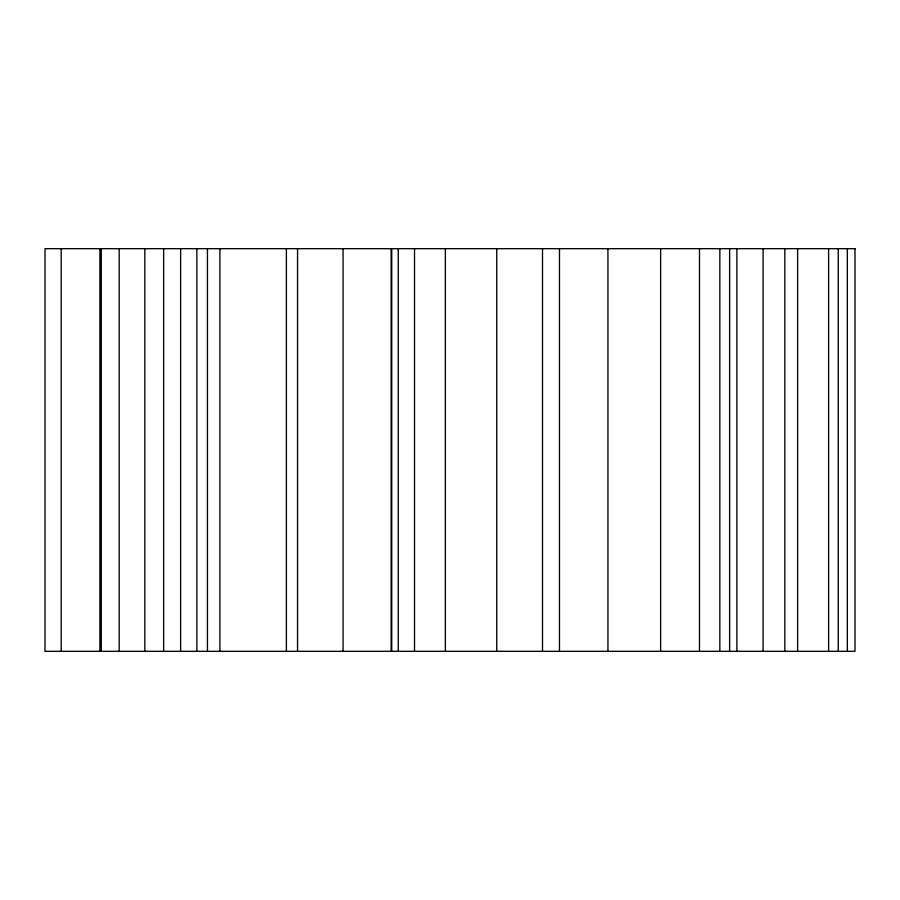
<?xml version="1.0" encoding="UTF-8"?>
<svg xmlns="http://www.w3.org/2000/svg" width="900" height="900" viewBox="0 0 900 900"><rect width="100%" height="100%" fill="white"/><g stroke="black" fill="none" stroke-linecap="round" stroke-linejoin="round"><path stroke-width="1.35" d="M847.339 248.681L847.339 651.319M838.249 248.681L838.249 651.319M828.607 248.681L828.607 651.319M797.625 248.681L797.625 651.319M784.834 248.681L784.834 651.319M763.087 248.681L763.087 651.319M736.886 248.681L736.886 651.319M729.63 248.681L729.63 651.319M719.854 248.681L719.854 651.319M699.491 248.681L699.491 651.319M660.634 248.681L660.634 651.319M607.939 248.681L607.939 651.319M559.485 248.681L559.485 651.319M542.509 248.681L542.509 651.319M496.755 248.681L496.755 651.319M445.365 248.681L445.365 651.319M414.517 248.681L414.517 651.319M398.25 248.681L398.25 651.319M391.725 248.681L391.725 651.319M391.14 248.681L391.14 651.319M343.058 248.681L343.058 651.319M297.551 248.681L297.551 651.319M286.391 248.681L286.391 651.319M219.904 248.681L219.904 651.319M207.45 248.681L207.45 651.319M196.864 248.681L196.864 651.319M180.641 248.681L180.641 651.319M163.643 248.681L163.643 651.319M144.833 248.681L144.833 651.319M119.194 248.681L119.194 651.319M101.25 248.681L101.25 651.319M99.9 248.681L99.9 651.319M61.189 248.681L61.189 651.319M855 248.681L45 248.681L45 651.319L855 651.319L855 248.681"/></g></svg>
